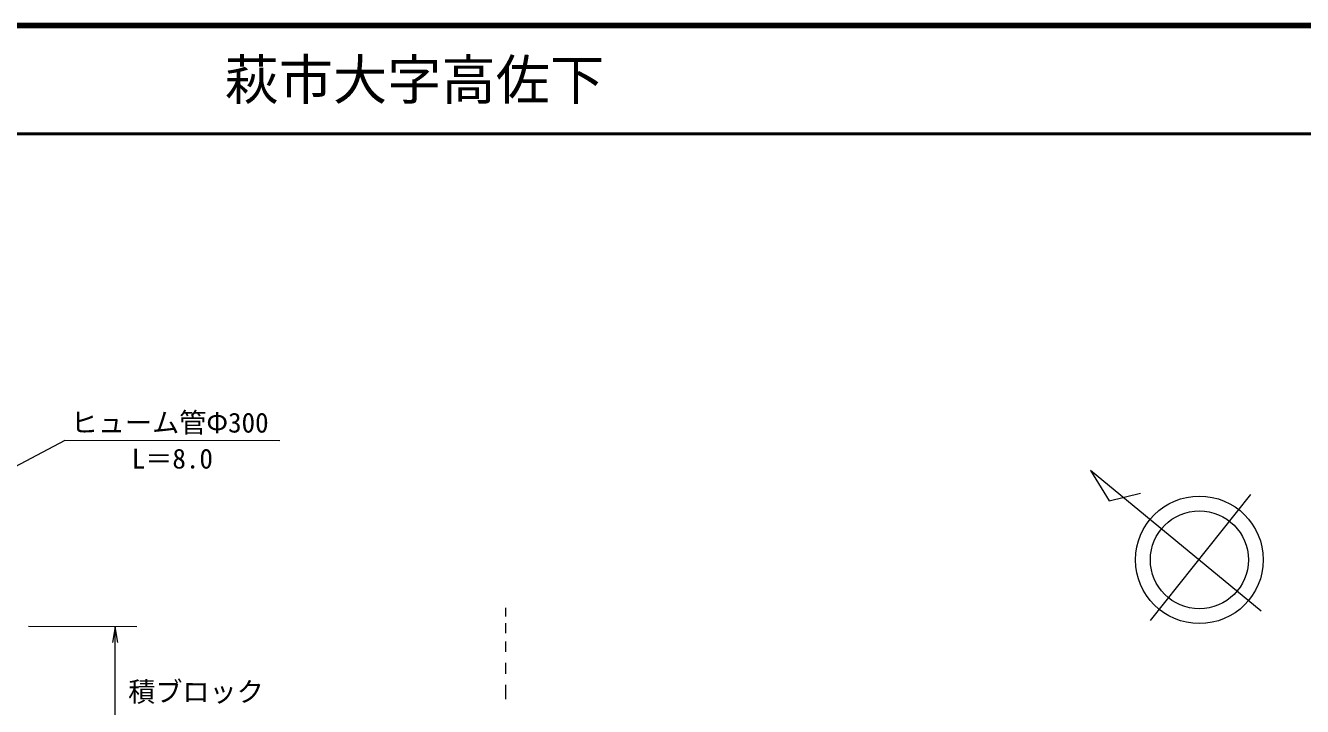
# Model space of a CAD drawing. Units: millimetres, scale not verified. Extents: x 40000 to 680000, y 20000 to 380000.
# Drawn here: x 386676 to 504409, y 317167 to 380000 of the extents above; entities that cross this region are included whole.
import ezdxf
from ezdxf.enums import TextEntityAlignment as Align

# ---------------------------------------------------------------- set-up
doc = ezdxf.new("R2010")
doc.units = ezdxf.units.MM
doc.header["$LTSCALE"] = 1000
for name, color, linetype, lineweight in [('M-BGD', 7, 'Continuous', 13), ('M-BMK-SRVR', 3, 'Continuous', 13), ('M-STR-STR3', 7, 'Continuous', 13), ('M-TTL', 2, 'Continuous', 140), ('M-TTL-LINE', 7, 'Continuous', 50)]:
    doc.layers.add(name, color=color, linetype=linetype, lineweight=lineweight)
doc.layers.add('M-TTL-TXT', color=7, linetype='Continuous')
doc.styles.add('ＭＳ ゴシック', font='')
doc.styles.get('ＭＳ ゴシック').set_extended_font_data('MS Gothic')

# ---------------------------------------------------------------- blocks, each defined once
blk = doc.blocks.new('open_arrow')
at = {"color": 0, "linetype": 'Continuous', "lineweight": -2}
blk.add_lwpolyline([(7.5, 1.25), (0, 0), (7.5, -1.25)], dxfattribs=at)

msp = doc.modelspace()

# ---------------------------------------------------------------- linework, layer by layer
at = {"layer": 'M-BGD'}
for p, q in [((430971, 325481), (430973, 326275)), ((430966, 323923), (430969, 324844)), ((430961, 322206), (430964, 323160)), ((430955, 320172), (430958, 321189)), ((430947, 317851), (430951, 319155))]:
    msp.add_line(p, q, dxfattribs=at)
for points in [[(394073, 287880), (393113, 287308), (392153, 286735), (391133, 286268), (390440, 285951), (389720, 285682), (388980, 285525), (387981, 285312), (386947, 285304), (385917, 285237), (384807, 285166), (383703, 285028), (382606, 285074), (381672, 285114), (380742, 285287), (379812, 285470), (378636, 285701), (377459, 285947), (376377, 286424), (375198, 286945), (374133, 287740), (373171, 288621), (372367, 289357), (371636, 290152), (370938, 290982), (370226, 291828), (369548, 292710), (368974, 293653), (368600, 294266), (368270, 294906), (367963, 295559), (367578, 296381), (367229, 297226), (367036, 298107), (366922, 298632), (366863, 299169), (366831, 299708), (366781, 300558), (366799, 301410), (366884, 302254), (367075, 304141), (367600, 305987), (368197, 307795), (368517, 308766), (368859, 309726), (369145, 310702), (369664, 312468), (370002, 314287), (370337, 316105), (370544, 317232), (370751, 318359), (370873, 319494), (371084, 321454), (371046, 323439), (371046, 325417), (371047, 327143), (371078, 328865), (371108, 330586)], [(355248, 320140), (354574, 318447), (353899, 316753), (353292, 315033), (352910, 313953), (352555, 312862), (352274, 311754), (351928, 310389), (351695, 308997), (351411, 307615), (351175, 306462), (350902, 305315), (350732, 304153), (350612, 303333), (350542, 302506), (350444, 301680), (350380, 301145), (350303, 300610), (350277, 300074), (350233, 299181), (350329, 298284), (350454, 297391), (350672, 295824), (350980, 294268), (351524, 292798), (351877, 291841), (352331, 290921), (352774, 289995), (353343, 288804), (353893, 287605), (354560, 286475), (355342, 285149), (356285, 283917), (357181, 282657), (358112, 281346), (358993, 280005), (359861, 278659), (360888, 277068), (361898, 275472), (363137, 274005), (364002, 272982), (364979, 272022), (366117, 271379), (367647, 270515), (369468, 270224), (371244, 269885), (373874, 269382), (376405, 268772), (378995, 268328), (380803, 268019), (382638, 267790), (384481, 267728), (386016, 267676), (387556, 267739), (389075, 267942), (390276, 268102), (391464, 268350), (392652, 268597)]]:
    msp.add_open_spline(points, degree=3, knots=[0, 0, 0, 0, 1, 1, 1, 2, 2, 2, 3, 3, 3, 4, 4, 4, 5, 5, 5, 6, 6, 6, 7, 7, 7, 8, 8, 8, 9, 9, 9, 10, 10, 10, 11, 11, 11, 12, 12, 12, 13, 13, 13, 14, 14, 14, 15, 15, 15, 16, 16, 16, 17, 17, 17, 18, 18, 18, 19, 19, 19, 19], dxfattribs=at)
at = {"layer": 'M-BMK-SRVR'}
for p, q in [((500614, 325965), (484864, 338934)), ((484864, 338934), (486597, 336134)), ((486597, 336134), (489468, 336854)), ((490405, 325105), (499647, 336720))]:
    msp.add_line(p, q, dxfattribs=at)
for radius in [5885, 4520]:
    msp.add_circle((494907, 330699), radius, dxfattribs=at)
at = {"layer": 'M-STR-STR3'}
for p, q in [((390310, 341695), (359189, 325386)), ((410127, 341679), (390310, 341695)), ((396945, 324525), (386945, 324533)), ((394934, 309642), (394945, 324527))]:
    msp.add_line(p, q, dxfattribs=at)
at = {"layer": 'M-TTL'}
msp.add_line((680000, 380000), (40000, 380000), dxfattribs=at)
at = {"layer": 'M-TTL-LINE'}
msp.add_line((40000, 370000), (680000, 370000), dxfattribs=at)

# ---------------------------------------------------------------- block references
at = {"layer": 'M-STR-STR3', "xscale": 193, "yscale": 193, "rotation": 270}
msp.add_blockref('open_arrow', (394945, 324527), dxfattribs=at)

# ---------------------------------------------------------------- texts
at = {"layer": 'M-STR-STR3', "style": 'ＭＳ ゴシック'}
for s, p in [('ヒューム管Φ300', (390845, 343369)), ('L＝8.0', (396467, 340041)), ('積ブロック', (396142, 318532))]:
    msp.add_text(s, height=1833, rotation=359.956, dxfattribs=at).set_placement(p, align=Align.MIDDLE_LEFT)
at = {"layer": 'M-TTL-TXT', "style": 'ＭＳ ゴシック'}
msp.add_text('萩市大字高佐下', height=3666, dxfattribs=at).set_placement((405024, 375000), align=Align.MIDDLE_LEFT)

doc.saveas('drawing.dxf')
